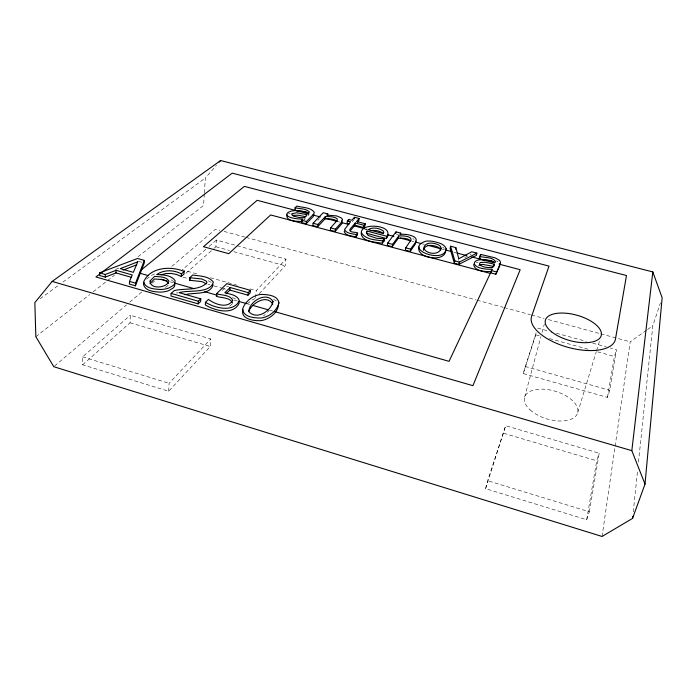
<?xml version="1.0" encoding="UTF-8"?>
<svg xmlns="http://www.w3.org/2000/svg" width="697" height="697" viewBox="0 0 697 697"><rect width="100%" height="100%" fill="white"/><g stroke="black" fill="none" stroke-linecap="round" stroke-linejoin="round"><path stroke-width="0.52" stroke-dasharray="3.48 2.61" d="M82.647 364.81L130.069 322.781L130.269 315.262L210.808 338.96L210.241 346.496L168.683 391.261L82.647 364.81L82.629 356.873L130.269 315.262M168.683 391.261L169.083 383.306L210.808 338.96M204.308 193.862L203.559 205.458L137.675 257.019M204.378 192.808L205.336 178.049L216.453 165.311M214.258 248.176L215.878 246.738L216.366 240.056L236.091 245.457M255.555 297.697L256.252 290.649L285.918 259.11L237.128 245.745M633.242 511.903L637.685 469.691M638.478 462.111L652.819 325.743L660.486 302.777M309.111 214.136L308.301 215.582M259.258 293.707L285.151 265.818L285.918 259.11M304.223 218.388L304.04 219.912L306.201 217.717M308.396 214.833L308.588 213.317M602.069 536.463L614.972 447.213M615.129 446.132L630.219 341.826L646.738 330.073M589.348 511.79L599.185 453.224L505.673 425.71L487.656 480.703L485.582 488.667L586.7 519.744L589.348 511.79L487.656 480.703M536.01 333.14L523.212 373.54L607.47 397.412L609.744 390.303L616.557 349.711L610.328 348.003M586.7 519.744L596.71 460.804L599.185 453.224M607.47 397.412L614.414 356.489L616.557 349.711M458.452 260.303L458.783 258.77M485.582 488.667L505.673 425.71M523.212 373.54L536.376 332.922M524.632 397.09L540.933 336.634M542.057 332.46L544.305 324.122M577.769 412.38L596.301 351.637M596.615 350.608L599.751 340.31M232.214 303.901L228.973 306.697M352.177 221.777L354.128 219.52M168.151 285.369L164.274 288.34M317.849 220.278L319.287 218.762M267.421 312.369L268.885 310.906M222.204 290.553L224.39 288.392M146.597 279.148L150.944 275.672L156.102 273.111M247.226 303.953L251.861 300.076L257.42 297.575M185.968 273.25L213.456 248.89M205.824 249.265L182.309 269.8L198.976 274.496M209.074 246.433L216.366 240.056M54.601 366.003L126.453 304.938M129.755 302.132L142.144 291.599M152.059 283.174L154.534 281.074M171.88 266.332L215.652 229.13L219.843 230.271M35.843 336.695L89.756 294.509M93.18 291.834L114.569 275.097M263.449 315.889L265.226 314.565M40.121 298.76L59.454 284.637M62.974 282.067L205.336 178.049M647.609 329.454L652.819 325.743M464.768 257.559L471.233 254.048M115.536 269.399L119.527 267.883M364.81 229.775L366.744 229.095M288.366 213.892L290.144 213.291M476.086 262.508L478.168 262.168M176.149 293.001L178.179 292.792M396.558 234.384L398.466 234.889M338.176 221.672L340.275 222.23M365.533 228.895L367.633 229.444M411.822 241.11L413.922 241.659M422.338 243.88L424.447 244.438M442.334 249.16L444.433 249.709M453.904 252.209L456.004 252.767M224.042 231.413L245.039 237.119M246.085 237.398L475.938 299.884M476.983 300.172L503.225 307.307M504.271 307.586L530.513 314.722M531.558 315.009L544.157 318.433M548.356 319.575L599.777 333.549M600.831 333.837L630.219 341.826M537.657 328.095L549.079 331.223M556.345 333.21L586.456 341.46M592.685 343.168L606.181 346.862M215.878 246.738L229.522 250.502M233.722 251.652L285.151 265.818M535.862 334.856L540.053 336.006M549.471 338.603L588.233 349.275M597.66 351.872L614.414 356.489M210.433 277.728L238.548 285.657M250.005 288.889L256.252 290.649M525.094 366.439L609.744 390.303M138.45 261.314L142.319 262.412M226.586 286.232L228.633 286.815M182.963 277.127L188.146 278.591M207.854 284.176L209.928 284.759M214.075 285.936L222.369 288.288M223.406 288.584L225.48 289.168M170.268 281.876L173.405 282.764M233.965 300.032L238.139 301.217M247.54 303.901L249.622 304.493M269.46 310.148L272.597 311.045M130.069 322.781L210.241 346.496M503.687 433.29L596.71 460.804M82.629 356.873L169.083 383.306M232.31 297.567L236.013 299.213M208.107 280.725L211.278 282.424M273.398 299.17L276.988 301.461M496.395 260.87L497.972 261.758M412.798 238.618L414.096 239.359M171.087 279.802L173.971 281.815M442.691 247.2L444.181 248.393M530.077 409.871A27.653 14.454 16.6 0 0 576.053 415.821A27.653 14.454 16.6 0 0 547.206 389.501A27.653 14.454 16.6 0 0 530.077 409.871"/><path stroke-width="1.05" d="M99.593 272.841L105.317 274.487L116.016 270.305L132.247 274.94L129.485 281.431L129.424 284.08L135.471 285.814L144.262 262.961L144.34 260.399L137.562 258.482L99.593 272.841L99.575 275.481L105.291 277.127L115.972 272.919L131.167 277.267M105.291 277.127L105.317 274.487M115.972 272.919L116.016 270.305M135.471 285.814L135.549 283.174L144.34 260.399M445.688 251.007C444.468 262.856 415.691 258.056 418.975 246.956M189.758 277.694L202.043 279.027L206.443 281.266L206.922 282.694C199.011 291.067 184.696 288.035 174.259 290.579L171.122 293.402L170.992 296.042L198.166 303.866L200.605 301.496L200.788 298.865L179.181 292.67C188.164 289.682 210.085 294.029 213.343 282.172C208.908 275.829 199.603 276.169 192.72 275.019L189.758 277.694L189.601 280.272L201.877 281.597L206.268 283.845M161.103 274.766L165.982 273.546L171.087 273.433L176.289 274.383L181.272 276.456L181.412 273.886L184.121 271.508C170.931 265.627 149.75 267.151 143.626 281.989C145.621 288.706 154.621 289.168 160.502 289.482A15.482 7.275 2.8 0 0 168.927 287.966L173.196 285.482L174.668 283.827L175.13 280.699C171.201 274.975 162.985 274.827 156.72 274.548C163.926 269.53 173.867 269.783 181.412 273.886M184.121 271.508L183.973 274.069L181.272 276.456M189.915 280.36L190.072 277.781M198.166 303.866L198.34 301.217L200.788 298.865M232.502 302.968C230.027 297.262 221.48 298.046 216.366 296.321L216.567 293.716C221.681 295.441 230.228 294.648 232.728 300.346C227.501 309.111 214.929 304.301 208.455 299.388L205.484 302.298L205.301 304.946C214.737 310.679 233.077 315.619 239.132 303.326L238.714 301.862M226.142 293.812L229.862 290.074L230.08 287.495L248.219 292.627L250.415 290.327L226.795 283.662L216.567 293.716M645.004 484.101L662.15 297.785L652.819 271.943L220.618 160.537L52.153 281.422L34.85 302.62L35.843 336.695L53.774 366.709L602.069 536.463L632.562 518.394L645.004 484.101L631.822 450.663L652.819 271.943M229.862 290.074L247.984 295.206L248.219 292.627M250.415 290.327L250.171 292.897L247.984 295.206M632.562 518.394L632.789 516.233M295.058 207.811C299.693 208.891 305.8 208.351 309.39 211.871L308.588 213.317C289.421 204.918 273.869 218.431 302.846 219.102L301.723 220.235L301.444 222.535L306.157 223.789L306.436 221.489L313.493 214.275L314.356 212.428C310.714 207.131 302.524 207.706 296.852 206.085L295.058 207.811C293.524 213.509 306.009 209.431 308.849 213.648M327.625 215.46L327.825 213.953L323.181 212.733L313.11 223.258L312.822 225.558L317.571 226.83L325.055 218.849L325.351 216.584L329.829 216.628A8.582 3.537 8.1 0 1 335.292 217.691L337.06 218.631L337.235 220.348L330.631 227.91L330.317 230.219L335.109 231.491L342.027 223.467L341.678 220.836M317.571 226.83L317.867 224.53L325.351 216.584M388.124 235.098L386.486 238.583L366.7 233.347L367.058 231.064L386.87 236.3C394.049 225.584 362.274 222.012 361.246 232.319C364.932 239.768 375.448 239.768 382.74 240.909L384.317 238.827L376.598 238.252L368.208 235.499L366.308 232.929L367.058 231.064M335.109 231.491L335.423 229.182L341.678 222.16L342.506 219.407L341.129 217.795L336.503 215.878L326.745 215.103L327.825 213.953M357.509 222.256L358.789 220.74L359.129 218.501L354.459 217.272L351.854 220.269L348.683 219.442L347.394 220.905L347.062 223.171L349.45 223.798M348.465 220.94L348.683 219.442M354.242 218.771L354.459 217.272M350.582 230.385L354.956 225.253L355.296 222.988L364 225.279L365.237 223.789L356.559 221.507L359.129 218.501M344.466 230.89L344.231 231.744C345.843 236.117 352.124 235.847 355.923 236.902L356.272 234.601C360.288 231.012 350.791 233.521 349.763 230.402L349.903 229.4L355.296 222.988M357.674 232.911L357.326 235.211L355.923 236.902M354.956 225.253L363.651 227.544L364 225.279M365.237 223.789L364.888 226.046L363.651 227.544M361.124 233.286C362.091 242.147 375.352 241.964 382.357 243.218L382.74 240.909M384.03 238.757L383.934 241.127L384.317 238.827M386.486 238.583L386.87 236.3M400.505 234.636L400.775 233.129L395.992 231.874L387.706 243.061L387.323 245.37L392.219 246.677L398.353 238.2L398.745 235.917L403.171 235.935A8.695 3.651 10.1 0 1 408.73 237.015L410.629 237.999L411.073 239.82L405.75 247.853L405.34 250.162L410.272 251.478L415.325 243.976L415.717 241.057M392.219 246.677L392.611 244.368L398.745 235.917M395.73 233.382L395.992 231.874M410.272 251.478C409.766 246.416 420.282 241.493 414.515 237.093C410.15 234.497 404.861 234.044 399.886 234.349L400.775 233.129M314.068 214.693L313.206 216.54L306.157 223.789M143.939 282.599L143.538 284.62C145.507 291.337 154.507 291.816 160.38 292.121A15.456 7.301 2.8 0 0 168.805 290.597L173.056 288.096L174.538 286.441L174.999 283.304M450.558 246.215L450.096 248.489L454.331 263.196L458.844 264.398L476.365 255.398L476.87 253.133L471.73 251.783L458.783 258.77L455.838 247.601L450.558 246.215L454.819 260.878L454.331 263.196M455.524 249.117L455.838 247.601M458.844 264.398L459.34 262.081L476.87 253.133M494.321 262.569C490.967 257.777 474.518 262.935 480.808 254.449L495.07 257.812L499.653 260.417L500.533 262.412L500.254 263.518L495.863 274.235L490.793 272.893L491.951 269.251C465.944 269.878 470.318 253.211 495.123 262.508L495.471 261.445C492.3 256.818 484.676 257.803 479.78 256.461M480.303 256.723L480.808 254.449M490.793 272.893L491.951 269.251M493.999 265.662L494.356 264.137L485.164 262.264L480.189 262.508L479.344 264.259C482.603 267.822 488.301 267.604 492.762 267.526L494.356 264.137M473.681 264.302C474.326 271.664 485.687 271.656 491.42 271.56M243.009 309.564C239.855 319.182 254.44 321.151 261.122 320.637C269.234 319.348 278.687 312.474 278.486 303.648M423.297 250.345C424.586 244.281 432.018 244.734 436.496 246.529A6.874 2.901 10.8 0 1 439.92 248.611L440.626 250.397M383.272 233.634L383.803 232.223L383.333 231.003C379.185 227.963 372.695 226.856 368.199 229.653L383.411 233.608M495.863 274.235L499.714 265.801L499.793 263.666M479.275 258.735L479.954 257.393M248.716 311.533C251.861 302.934 266.907 294.021 272.788 304.188M149.986 283.618L154.473 278.957C159.099 279.532 165.633 278.983 168.604 283.304M287.016 214.807C285.273 221.655 297.959 221.393 302.568 221.393M382.357 243.218L383.934 241.127M219.233 162.131L220.618 160.537M230.08 287.495L224.861 292.705C230.001 294.273 237.459 294.848 239.367 300.712C233.268 312.979 214.946 308.004 205.484 302.298M478.935 265.548L479.675 264.808L482.664 264.398L493.824 266.428M141.282 269.905L244.368 186.378L549.027 266.115L531.637 316.203A43.475 19.76 15.4 0 0 568.43 347.446A43.475 19.76 15.4 0 0 615.477 339.012L626.481 275.542L232.206 173.135L101.954 272.344M100.229 273.66L95.916 276.944L472.914 385.676L520.18 269.695L499.139 264.146M123.16 270.096L136.699 264.782M370.325 230.724C374.533 229.888 379.517 230.541 382.949 233.268M292.984 215.347L298.177 215.216L306.053 216.793M185.001 294.709C193.313 292.243 210.311 295.493 213.151 284.751M398.353 238.2L402.77 238.208A8.686 3.659 10.1 0 1 408.32 239.289L410.664 240.831M325.055 218.849L329.524 218.893A8.573 3.555 8.1 0 1 334.978 219.947L337.113 221.419M356.272 234.601C352.473 233.539 346.191 233.817 344.562 229.444L350.574 221.742L347.394 220.905M307.665 213.622L257.167 200.3L203.48 246.703L228.764 253.682L270.645 214.964L490.296 273.407L449.051 361.342L274.688 311.637M312.927 215.016L320.289 216.959M326.605 218.623L337.121 221.402M342.384 222.787L348.692 224.451M353.954 225.837L364.479 228.616M387.619 234.723L393.936 236.388M400.244 238.052L410.768 240.831M416.031 242.216L421.284 243.602M427.601 245.266L441.279 248.881M445.488 249.988L451.795 251.652M457.058 253.046L466.528 255.538M471.791 256.932L492.831 262.481M301.723 220.235L306.436 221.489M313.11 223.258L317.867 224.53M330.631 227.91L335.423 229.182M387.706 243.061L392.611 244.368M405.75 247.853L410.69 249.169M454.819 260.878L459.34 262.081M491.333 270.575L496.412 271.917M139.992 273.241L148.348 275.62M160.876 279.192L167.141 280.978M174.45 283.06L194.289 288.715M204.726 291.695L217.255 295.267M239.184 301.513L246.494 303.604M252.758 305.382L268.423 309.851M129.485 281.431L135.549 283.174M171.122 293.402L198.34 301.217M52.153 281.422L631.822 450.663M446.15 248.733C444.782 264.633 402.457 248.968 425.876 241.188A12.128 5.106 10.8 0 1 433.412 241.458C438.021 242.608 444.311 243.671 446.15 248.733M273.067 301.601C270.697 311.123 256.862 320.463 248.785 311.637C248.977 301.47 266.803 290.832 273.067 301.601M150.082 280.996C149.846 289.421 166.025 288.297 168.787 281.701L168.726 280.699C165.747 276.378 159.212 276.936 154.577 276.352L150.082 280.996M278.983 302.96C276.918 310.775 269.321 316.847 261.401 317.989C254.867 318.12 243.331 317.388 242.582 309.111C245.083 301.444 252.645 295.511 260.617 294.456C267.003 294.422 277.842 295.075 278.983 302.96M441.079 248.115C439.389 255.834 426.085 254.283 423.741 248.045C425.039 241.998 432.462 242.478 436.941 244.264A6.883 2.893 10.8 0 1 440.373 246.337L441.079 248.115M137.736 261.828L133.345 272.344L120.302 268.624L137.736 261.828M292.209 213.691L291.738 214.571L293.472 216.192L300.041 217.621L304.319 217.621L307.203 214.711L296.469 212.759L292.209 213.691M551.588 331.824A28.978 13.165 15.4 0 0 599.673 338.28A28.978 13.165 15.4 0 0 568.613 313.511A28.978 13.165 15.4 0 0 551.588 331.824"/></g></svg>
